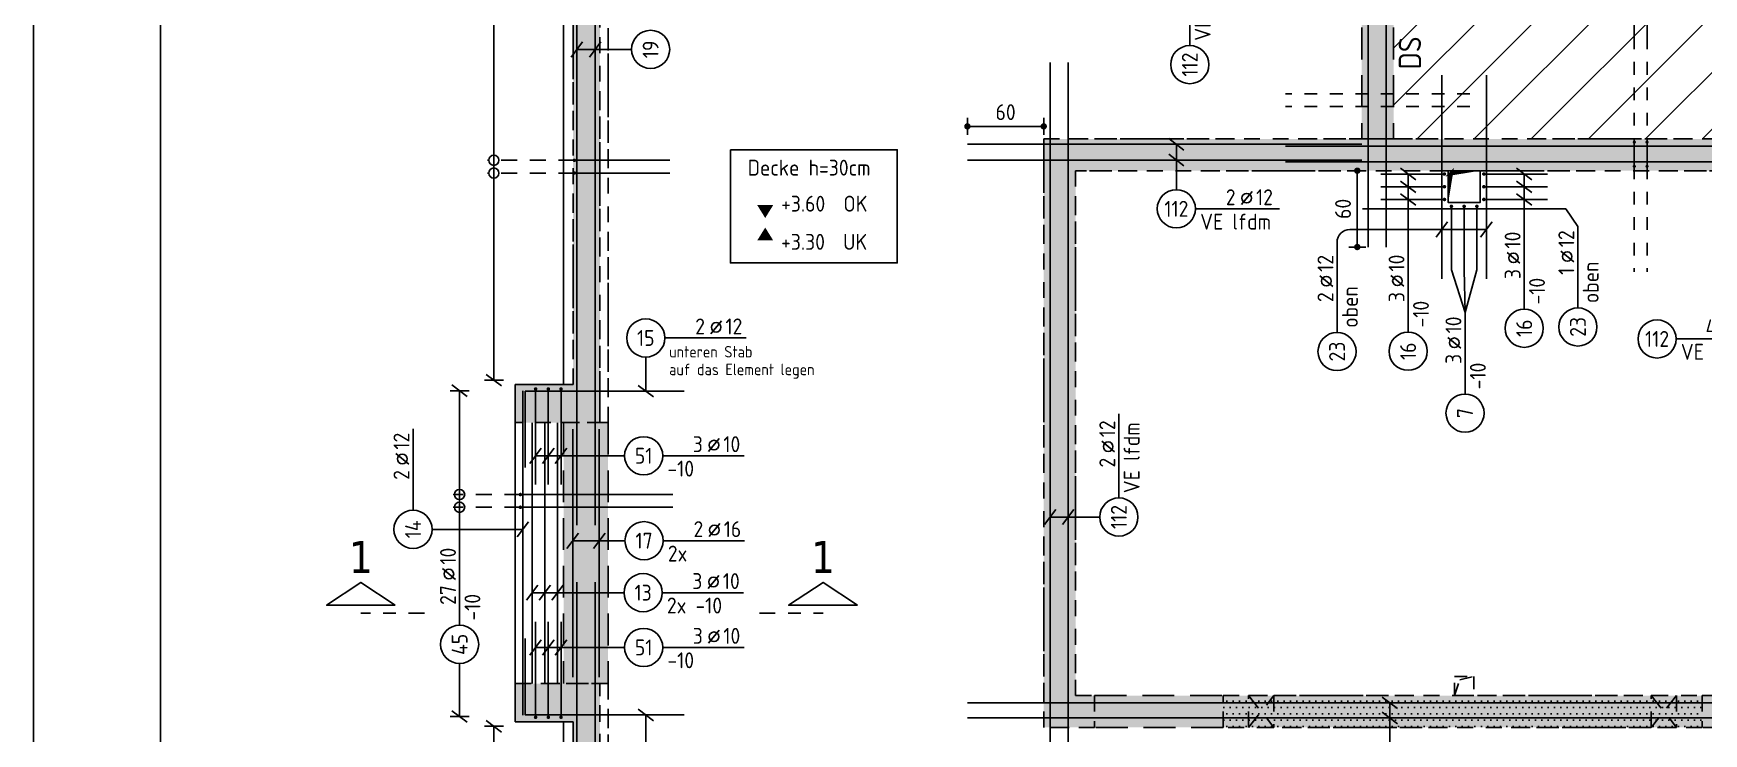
# Model space of a CAD drawing. Extents: x -19 to 96, y 0 to 49.
# Drawn here: x 5.99 to 19.12, y 23.61 to 29.12 of the extents above; entities that cross this region are included whole.
import ezdxf
from ezdxf.enums import TextEntityAlignment as Align

# ---------------------------------------------------------------- set-up
doc = ezdxf.new("R2010")
doc.units = 0
doc.header["$LTSCALE"] = 0.5
for name, pattern in [('AUSGEZOGEN', [1000.01, 1000, 0.01]), ('DASHED', [0.75, 0.5, -0.25]), ('DOT', [0.175, 0.05, -0.125]), ('HIDDEN', [0.375, 0.25, -0.125]), ('HIDDEN2', [0.187, 0.125, -0.062]), ('STRICHPUNKT2', [0.55, 0.25, -0.125, 0.05, -0.125]), ('VERDECKT', [0.375, 0.25, -0.125])]:
    doc.linetypes.add(name, pattern=pattern)
for name, color, linetype in [('BETON', 7, 'Continuous'), ('DD', 7, 'Continuous'), ('EG', 7, 'Continuous'), ('grau_hell', 7, 'Continuous'), ('grau_mittel', 7, 'Continuous'), ('koten', 7, 'Continuous'), ('MASSE', 7, 'Continuous'), ('OBJEKT', 7, 'Continuous'), ('RAHMEN', 7, 'Continuous'), ('RND', 7, 'Continuous'), ('SCHATTEN', 7, 'Continuous'), ('SCHNITTE', 7, 'Continuous'), ('SCHRAFF', 7, 'Continuous'), ('TEXT', 7, 'Continuous'), ('VERDECKT', 7, 'Continuous'), ('WD', 7, 'Continuous')]:
    doc.layers.add(name, color=color, linetype=linetype)
doc.styles.add('helv', font='tahoma.ttf')
doc.styles.add('txt', font='isocp.shx')
doc.dimstyles.new('DOT_I', dxfattribs={"dimscale": 0.5, "dimtxt": 0.25, "dimasz": 0.25, "dimexe": 0.1, "dimexo": 0.3, "dimgap": 0.1, "dimtad": 1, "dimdec": 3, "dimzin": 3, "dimtxsty": 'txt', "dimblk": 'DOT', "dimblk1": 'DOT', "dimblk2": 'DOT', "dimsah": 1, "dimcen": 0.1, "dimse1": 1, "dimse2": 1, "dimazin": 0, "dimtfac": 1, "dimtdec": 4, "dimtix": 1, "dimtmove": 2, "dimatfit": 3, "dimfxl": 0, "dimtvp": 1, "dimtolj": 1, "dimtzin": 0, "dimarcsym": 0})
pattern_1 = [(0, (-68.37773, 378.069226), (0.025, 0.05), [0, -0.05])]

# ---------------------------------------------------------------- blocks, each defined once
blk = doc.blocks.new('A0-19-0')
at = {"layer": 'RAHMEN'}
blk.add_line((0, 84.1), (0, 0), dxfattribs=at)
at = {"layer": 'RAHMEN', "color": 5}
blk.add_line((2, 83.6), (2, 0.5), dxfattribs=at)
blk = doc.blocks.new('okrd_o')
at = {"layer": 'koten', "color": 7, "linetype": 'Continuous'}
blk.add_solid([(-0.125, 0.202), (0.125, 0.202), (0, 0)], dxfattribs=at)
at = {"layer": 'koten', "style": 'txt'}
blk.add_attdef('OKRD', (0.25, 0.1), '', height=0.25, dxfattribs=at)
blk = doc.blocks.new('okrd_u')
at = {"layer": 'koten', "color": 7, "linetype": 'Continuous'}
blk.add_solid([(-0.125, -0.202), (0.125, -0.202), (0, 0)], dxfattribs=at)
at = {"layer": 'koten', "style": 'txt'}
blk.add_attdef('OKRD', (0.25, -0.35), '', height=0.25, dxfattribs=at)
blk = doc.blocks.new('lei_gre')
at = {"layer": 'RND', "color": 7, "linetype": 'Continuous'}
for p, q in [((-0.09, -0.12), (0.09, 0.12)), ((0, 0.15), (0, -0.15))]:
    blk.add_line(p, q, dxfattribs=at)
blk = doc.blocks.new('RND_LEI')
at = {"layer": 'RND', "color": 7, "linetype": 'Continuous'}
blk.add_line((1.022, 0.066), (1.19, 0.27), dxfattribs=at)
for centre, radius in [((0, 0), 0.3), ((1.106, 0.168), 0.075)]:
    blk.add_circle(centre, radius, dxfattribs=at)
at = {"layer": 'RND', "color": 7, "linetype": 'Continuous', "style": 'txt'}
blk.add_attdef('ANZ', text='', height=0.25, dxfattribs=at).set_placement((0.931, 0.057), align=Align.RIGHT)
for tag, p in [('DUM', (1.253, 0.057)), ('ABSTD', (1.674, 0.057)), ('POSTXT', (0.374, -0.327))]:
    blk.add_attdef(tag, p, '', height=0.25, dxfattribs=at)
blk.add_attdef('POSL', text='', height=0.25, dxfattribs=at).set_placement((0, 0), align=Align.MIDDLE)
blk = doc.blocks.new('DOT')
at = {"layer": 'MASSE', "color": 7, "linetype": 'Continuous'}
for p, q in [((0, 0), (-1, 0)), ((0, 0.54), (0, -0.54))]:
    blk.add_line(p, q, dxfattribs=at)
at = {"layer": 'MASSE', "color": 7, "linetype": 'Continuous', "const_width": 0.2}
blk.add_lwpolyline([(-0.1, 0, 1), (0.1, 0, 1)], format="xyb", close=True, dxfattribs=at)
blk = doc.blocks.new('*D81')
at = {"layer": 'Defpoints', "color": 0, "linetype": 'AUSGEZOGEN', "transparency": 16777216}
for p in [(16.397, 28.038), (16.397, 28.038), (16.397, 27.438)]:
    blk.add_point(p, dxfattribs=at)
at = {"layer": 'MASSE', "color": 0, "linetype": 'AUSGEZOGEN', "lineweight": -2, "transparency": 16777216}
blk.add_line((16.397, 27.563), (16.397, 27.913), dxfattribs=at)
at = {"layer": 'MASSE', "color": 0, "linetype": 'AUSGEZOGEN', "lineweight": -2, "transparency": 16777216, "xscale": 0.125, "yscale": 0.125, "zscale": 0.125}
for p, rotation in [((16.397, 28.038), 90), ((16.397, 27.438), 270)]:
    blk.add_blockref('DOT', p, dxfattribs=dict(at, rotation=rotation))
at = {"layer": 'MASSE', "color": 0, "linetype": 'AUSGEZOGEN', "transparency": 16777216, "insert": (16.285, 27.738), "char_height": 0.125, "attachment_point": 5, "rotation": 90, "style": 'txt'}
blk.add_mtext('\\A1;60', dxfattribs=at)
blk = doc.blocks.new('SCHN-1')
at = {"layer": 'SCHNITTE', "color": 5, "linetype": 'Continuous'}
blk.add_lwpolyline([(0.54, 0.125), (0, 0.485), (-0.54, 0.125)], close=True, dxfattribs=at)
at = {"layer": 'SCHNITTE', "color": 6, "linetype": 'Continuous', "style": 'helv'}
blk.add_attdef('SCHN-1', text='', height=0.5, dxfattribs=at).set_placement((0, 0.635), align=Align.CENTER)
blk = doc.blocks.new('*D208')
at = {"layer": 'Defpoints', "color": 0, "linetype": 'AUSGEZOGEN', "transparency": 16777216}
for p in [(13.332, 28.386), (13.332, 28.386), (13.932, 28.386)]:
    blk.add_point(p, dxfattribs=at)
at = {"layer": 'MASSE', "color": 0, "linetype": 'AUSGEZOGEN', "lineweight": -2, "transparency": 16777216}
blk.add_line((13.807, 28.386), (13.457, 28.386), dxfattribs=at)
at = {"layer": 'MASSE', "color": 0, "linetype": 'AUSGEZOGEN', "lineweight": -2, "transparency": 16777216, "xscale": 0.125, "yscale": 0.125, "zscale": 0.125, "rotation": 180}
blk.add_blockref('DOT', (13.332, 28.386), dxfattribs=at)
at = {"layer": 'MASSE', "color": 0, "linetype": 'AUSGEZOGEN', "lineweight": -2, "transparency": 16777216, "xscale": 0.125, "yscale": 0.125, "zscale": 0.125}
blk.add_blockref('DOT', (13.932, 28.386), dxfattribs=at)
at = {"layer": 'MASSE', "color": 0, "linetype": 'AUSGEZOGEN', "transparency": 16777216, "insert": (13.632, 28.498), "char_height": 0.125, "attachment_point": 5, "style": 'txt'}
blk.add_mtext('\\A1;60', dxfattribs=at)

msp = doc.modelspace()

# ---------------------------------------------------------------- hatches: boundary and pattern name
at = {"layer": 'grau_hell', "linetype": 'AUSGEZOGEN'}
h = msp.add_hatch(dxfattribs=at)
h.set_pattern_fill('ANSI31', color=9, scale=0.1, style=0, double=1)
h.set_pattern_definition([(45, (0.70277, 0), (-0.2245064, 0.2245064), [])])
h.paths.add_polyline_path([(18.0072, 31.697), (18.0072, 37.8627), (16.6822, 37.8627), (16.6822, 36.6227), (16.6822, 35.4877), (16.6822, 31.0327), (16.8722, 31.0327), (16.8722, 30.8527), (16.6822, 30.8527), (16.6822, 29.9127), (16.6822, 28.2877), (21.5772, 28.2877), (21.9772, 28.2877), (22.3322, 28.2877), (23.2172, 28.2877), (25.9822, 28.2877), (25.9822, 28.0377), (25.7322, 28.0377), (25.7322, 27.5077), (25.9822, 27.5077), (25.9822, 27.7577), (26.2322, 27.7577), (26.2322, 27.5077), (29.9697, 27.5077), (29.9697, 23.9127), (36.8572, 23.9127), (36.8572, 27.6877), (36.4072, 27.6877), (36.4072, 28.1377), (36.8572, 28.1377), (36.8572, 28.2877), (38.4872, 28.2877), (39.0872, 28.2877), (41.6322, 28.2877), (41.6322, 28.8377), (41.6322, 29.9127), (41.6322, 30.1627), (42.6822, 30.1627), (42.6822, 35.4877), (42.6822, 36.6227), (42.6822, 37.8627), (41.3822, 37.8627), (41.3822, 31.697)])
h.paths.add_polyline_path([(25.2322, 30.6627), (25.2322, 29.9677), (24.9822, 29.9677), (24.9822, 30.6627)], flags=16)
h.paths.add_polyline_path([(26.6322, 30.6627), (26.8822, 30.6627), (26.8822, 30.4627), (27.0822, 30.4627), (27.0822, 30.2627), (26.8822, 30.2627), (26.8822, 29.9677), (26.6322, 29.9677)], flags=16)
h.paths.add_polyline_path([(24.3172, 31.0327), (24.3172, 30.8527), (24.1372, 30.8527), (24.1372, 31.0327)], flags=16)
h.paths.add_polyline_path([(23.9772, 31.0327), (23.9772, 30.8527), (23.7972, 30.8527), (23.7972, 31.0327)], flags=16)
h.paths.add_polyline_path([(23.1322, 30.6627), (23.1322, 29.9677), (22.8822, 29.9677), (22.8822, 30.6627)], flags=16)
h.paths.add_polyline_path([(28.7322, 30.6627), (28.9822, 30.6627), (28.9822, 29.9677), (28.7322, 29.9677)], flags=16)
h.paths.add_polyline_path([(28.6872, 28.1377), (29.1872, 28.1377), (29.1872, 27.6777), (28.6872, 27.6777)], flags=16)
h.paths.add_polyline_path([(21.4822, 30.6627), (21.4822, 29.9677), (21.2322, 29.9677), (21.2322, 30.6627)], flags=16)
h.paths.add_polyline_path([(30.3822, 30.6627), (30.6322, 30.6627), (30.6322, 30.4627), (30.8322, 30.4627), (30.8322, 30.2627), (30.6322, 30.2627), (30.6322, 29.9677), (30.3822, 29.9677)], flags=16)
h.paths.add_polyline_path([(29.5272, 28.1377), (29.9472, 28.1377), (29.9472, 27.7177), (29.5272, 27.7177)], flags=16)
h.paths.add_polyline_path([(31.2922, 31.0327), (31.4722, 31.0327), (31.4722, 30.8527), (31.2922, 30.8527)], flags=16)
h.paths.add_polyline_path([(31.6372, 31.0327), (31.8172, 31.0327), (31.8172, 30.8527), (31.6372, 30.8527)], flags=16)
h.paths.add_polyline_path([(19.3822, 30.6627), (19.3822, 29.9677), (19.1322, 29.9677), (19.1322, 30.6627)], flags=16)
h.paths.add_polyline_path([(32.4822, 30.6627), (32.7322, 30.6627), (32.7322, 29.9677), (32.4822, 29.9677)], flags=16)
h.paths.add_polyline_path([(32.5072, 28.1377), (33.0072, 28.1377), (33.0072, 27.6377), (32.5072, 27.6377)], flags=16)
h.paths.add_polyline_path([(17.5416, 30.7777), (17.5416, 30.5977), (17.3616, 30.5977), (17.3616, 30.7777)], flags=16)
h.paths.add_polyline_path([(34.1322, 30.6627), (34.3822, 30.6627), (34.3822, 29.9677), (34.1322, 29.9677)], flags=16)
h.paths.add_polyline_path([(33.9122, 28.0777), (34.2122, 28.0777), (34.2122, 27.7777), (33.9122, 27.7777)], flags=16)
h.paths.add_polyline_path([(36.2322, 30.6627), (36.4822, 30.6627), (36.4822, 29.9677), (36.2322, 29.9677)], flags=16)
h.paths.add_polyline_path([(37.8822, 30.6627), (38.1322, 30.6627), (38.1322, 29.9677), (37.8822, 29.9677)], flags=16)
h.paths.add_polyline_path([(38.7972, 31.0327), (38.9772, 31.0327), (38.9772, 30.8527), (38.7972, 30.8527)], flags=16)
h.paths.add_polyline_path([(39.1372, 31.0327), (39.3172, 31.0327), (39.3172, 30.8527), (39.1372, 30.8527)], flags=16)
h.paths.add_polyline_path([(39.9822, 30.6627), (40.2322, 30.6627), (40.2322, 29.9677), (39.9822, 29.9677)], flags=16)
h.paths.add_polyline_path([(41.8216, 30.7777), (42.0016, 30.7777), (42.0016, 30.5977), (41.8216, 30.5977)], flags=16)
at = {"layer": 'grau_mittel'}
h = msp.add_hatch(color=61, dxfattribs=at)
h.paths.add_polyline_path([(16.6822, 35.4877), (16.4322, 35.4877), (16.4322, 29.9127), (16.6822, 29.9127)])
h.paths.add_polyline_path([(16.6822, 38.1627), (16.6822, 38.1627), (10.2822, 38.1627), (10.2822, 31.0877), (10.2322, 31.0877), (10.2322, 26.3577), (10.1572, 26.3577), (9.7772, 26.3577), (9.7772, 26.0577), (10.4422, 26.0577), (10.4422, 37.8627), (10.5072, 37.8627), (13.9322, 37.8627), (13.9322, 32.6727), (13.9322, 29.9127), (15.3072, 29.9127), (15.3072, 30.1627), (14.1822, 30.1627), (14.1822, 37.8627), (16.4322, 37.8627), (16.4322, 36.6227), (16.6822, 36.6227)])
for points in [[(16.4322, 28.2877), (16.6822, 28.2877), (16.6822, 29.9127), (16.4322, 29.9127)], [(37.1072, 25.8877), (37.2572, 25.8877), (37.2572, 26.1377), (37.1072, 26.1377), (37.1072, 28.0377), (38.4872, 28.0377), (38.4872, 28.2877), (36.8572, 28.2877), (36.8572, 23.9127), (25.7322, 23.9127), (24.7822, 23.9127), (24.7822, 28.0377), (25.7322, 28.0377), (25.9822, 28.0377), (25.9822, 28.2877), (23.2172, 28.2877), (23.2172, 28.0377), (23.3672, 28.0377), (23.3672, 26.8477), (20.5172, 26.8477), (20.5172, 28.0377), (21.5772, 28.0377), (21.5772, 28.2877), (13.9322, 28.2877), (13.9322, 23.6627), (14.3322, 23.6627), (14.3322, 23.9127), (14.1822, 23.9127), (14.1822, 28.0377), (20.2672, 28.0377), (20.2672, 23.9127), (20.1172, 23.9127), (20.1172, 23.6627), (20.6672, 23.6627), (20.6672, 23.9127), (20.5172, 23.9127), (20.5172, 26.5977), (23.6172, 26.5977), (23.6172, 28.0377), (24.5322, 28.0377), (24.5322, 23.9127), (23.6172, 23.9127), (21.6772, 23.9127), (21.6772, 23.6627), (37.2572, 23.6627), (37.2572, 23.9127), (37.1072, 23.9127)], [(10.1572, 24.0077), (10.5072, 24.0077), (10.5072, 26.0577), (10.1572, 26.0577)], [(19.1072, 23.6627), (19.1072, 23.9127), (15.3422, 23.9127), (15.3422, 23.6627)]]:
    msp.add_hatch(color=61, dxfattribs=at).paths.add_polyline_path(points)
h = msp.add_hatch(color=61, dxfattribs=at)
h.paths.add_polyline_path([(13.9322, 18.0127), (13.9322, 16.9127), (14.2322, 16.9127), (14.2322, 22.0397), (13.9322, 22.0397), (13.9322, 18.3127), (13.4572, 18.3127), (13.4572, 18.0127)])
h.paths.add_polyline_path([(10.5072, 18.3127), (10.4422, 18.3127), (10.4422, 24.0077), (9.7772, 24.0077), (9.7772, 23.7077), (10.1572, 23.7077), (10.2322, 23.7077), (10.2322, 16.9127), (10.4422, 16.9127), (10.4422, 18.0127), (10.5072, 18.0127), (10.9822, 18.0127), (10.9822, 18.3127)])
h = msp.add_hatch(color=61, dxfattribs=at)
h.paths.add_polyline_path([(14.3322, 23.9127), (14.3322, 23.6627), (15.3422, 23.6627), (15.3422, 23.9127)])
h.paths.add_polyline_path([(20.1172, 23.6627), (20.1172, 23.9127), (19.1072, 23.9127), (19.1072, 23.6627)])
h.paths.add_polyline_path([(21.6772, 23.6627), (21.6772, 23.9127), (20.6672, 23.9127), (20.6672, 23.6627)])
at = {"layer": 'SCHRAFF', "linetype": 'AUSGEZOGEN'}
h = msp.add_hatch(dxfattribs=at)
h.set_pattern_fill('DOTS', scale=0.8, double=1)
h.set_pattern_definition(pattern_1)
h.paths.add_polyline_path([(16.6822, 38.1627), (10.2822, 38.1627), (10.2822, 31.0877), (10.2322, 31.0877), (10.2322, 26.3577), (9.7772, 26.3577), (9.7772, 26.0577), (10.4422, 26.0577), (10.4422, 37.8627), (13.9322, 37.8627), (13.9322, 29.9127), (14.3322, 29.9127), (14.3322, 30.1627), (14.1822, 30.1627), (14.1822, 37.8627), (16.4322, 37.8627), (16.4322, 30.1627), (15.2172, 30.1627), (15.2172, 29.9127), (16.6822, 29.9127)])
h = msp.add_hatch(dxfattribs=at)
h.set_pattern_fill('DOTS', scale=0.8, double=1)
h.set_pattern_definition(pattern_1)
h.paths.add_polyline_path([(22.3322, 28.2877), (13.9322, 28.2877), (13.9322, 23.6627), (14.3319, 23.6627), (14.3319, 23.9127), (14.1822, 23.9127), (14.1822, 28.0377), (20.2672, 28.0377), (20.2672, 23.9127), (20.1172, 23.9127), (20.1172, 23.6627), (20.6672, 23.6627), (20.6672, 23.9127), (20.5172, 23.9127), (20.5172, 26.5977), (23.3672, 26.5977), (23.3672, 23.9127), (21.6772, 23.9127), (21.6772, 23.6627), (34.6022, 23.6627), (34.6022, 23.9127), (25.9822, 23.9127), (25.9822, 27.2577), (27.1072, 27.2577), (27.1072, 27.5077), (25.9822, 27.5077), (25.9822, 28.2877), (23.2172, 28.2877), (23.2172, 28.0377), (23.3672, 28.0377), (23.3672, 26.8477), (20.5172, 26.8477), (20.5172, 28.0377), (22.3322, 28.0377)])
h.paths.add_polyline_path([(23.6172, 28.0377), (24.5322, 28.0377), (24.5322, 23.9127), (23.6172, 23.9127)], flags=16)
h.paths.add_polyline_path([(24.7822, 28.0377), (25.7322, 28.0377), (25.7322, 23.9127), (24.7822, 23.9127)], flags=16)
h = msp.add_hatch(dxfattribs=at)
h.set_pattern_fill('DOTS', scale=0.8, double=1)
h.set_pattern_definition(pattern_1)
h.paths.add_polyline_path([(42.9572, 17.2127), (42.6572, 17.2127), (42.6572, 16.9127), (42.9572, 16.9127)])
h.paths.add_polyline_path([(35.4572, 17.2127), (35.1572, 17.2127), (35.1572, 16.9127), (35.4572, 16.9127)])
h.paths.add_polyline_path([(27.9572, 17.2127), (27.6572, 17.2127), (27.6572, 16.9127), (27.9572, 16.9127)])
h.paths.add_polyline_path([(20.4572, 17.2127), (20.1572, 17.2127), (20.1572, 16.9127), (20.4572, 16.9127)])
h.paths.add_polyline_path([(14.2072, 17.2127), (13.9072, 17.2127), (13.9072, 16.9127), (14.2072, 16.9127)])
h.paths.add_polyline_path([(10.4422, 24.0077), (9.7772, 24.0077), (9.7772, 23.7077), (10.2322, 23.7077), (10.2322, 16.9127), (10.8072, 16.9127), (10.8072, 17.2127), (10.4422, 17.2127)])
h = msp.add_hatch(dxfattribs=at)
h.set_pattern_fill('DOTS', scale=0.8, double=1)
h.set_pattern_definition(pattern_1)
h.paths.add_polyline_path([(19.1072, 23.9127), (15.3422, 23.9127), (15.3422, 23.6627), (19.1072, 23.6627)])

# ---------------------------------------------------------------- linework, layer by layer
at = {"layer": 'BETON', "color": 6, "linetype": 'AUSGEZOGEN', "lineweight": -2}
for p, q in [((10.1572, 26.3577), (10.1572, 31.0877)), ((10.1572, 31.0877), (10.1572, 26.3577)), ((9.7772, 26.0577), (9.7772, 26.3577)), ((9.7772, 26.3577), (10.1572, 26.3577)), ((9.7772, 23.7077), (9.7772, 24.0077)), ((10.1572, 23.7077), (9.7772, 23.7077)), ((10.1572, 16.9127), (10.1572, 23.7077)), ((10.1572, 16.9127), (10.1572, 23.7077))]:
    msp.add_line(p, q, dxfattribs=at)
at = {"layer": 'BETON', "color": 6, "linetype": 'AUSGEZOGEN'}
msp.add_line((9.7772, 24.0077), (9.7772, 26.0577), dxfattribs=at)
at = {"layer": 'DD', "color": 7, "linetype": 'HIDDEN2'}
for p, q in [((17.1622, 23.9127), (17.2021, 24.0373)), ((17.2021, 24.0373), (17.3122, 24.0627))]:
    msp.add_line(p, q, dxfattribs=at)
at = {"layer": 'DD', "color": 7, "linetype": 'AUSGEZOGEN'}
msp.add_lwpolyline([(17.1122, 28.0377), (17.3622, 28.0377), (17.3622, 27.7877), (17.1122, 27.7877)], close=True, dxfattribs=at)
at = {"layer": 'DD', "color": 7, "linetype": 'HIDDEN2'}
msp.add_lwpolyline([(17.1622, 24.0627), (17.3122, 24.0627), (17.3122, 23.9127), (17.1622, 23.9127)], close=True, dxfattribs=at)
at = {"layer": 'EG', "color": 0, "linetype": 'DOT', "lineweight": -2}
for p, q in [((10.4422, 37.8627), (10.4422, 26.0577)), ((10.5072, 26.0577), (10.5072, 37.8627)), ((10.2322, 26.3577), (10.2322, 31.0877)), ((13.9322, 28.2877), (22.3322, 28.2877)), ((13.9322, 23.6627), (13.9322, 28.2877)), ((20.2672, 28.0377), (14.1822, 28.0377)), ((14.1822, 28.0377), (14.1822, 23.9127)), ((9.7772, 26.0577), (9.7772, 26.3577)), ((9.7772, 26.3577), (10.2322, 26.3577)), ((10.4422, 26.0577), (9.7772, 26.0577)), ((10.4422, 26.0577), (10.5072, 26.0577)), ((14.1822, 23.9127), (14.3319, 23.9127)), ((14.3319, 23.9127), (14.3319, 23.6627)), ((15.3422, 23.9127), (19.1072, 23.9127)), ((15.3422, 23.6627), (15.3422, 23.9127)), ((19.1072, 23.9127), (19.1072, 23.6627)), ((14.3319, 23.6627), (13.9322, 23.6627)), ((19.1072, 23.6627), (15.3422, 23.6627))]:
    msp.add_line(p, q, dxfattribs=at)
for points in [[(10.2322, 31.0877), (10.1572, 31.0877), (10.1572, 26.3577)], [(10.4422, 24.0077), (10.4422, 17.2127), (10.8072, 17.2127), (10.8072, 16.9127), (10.2322, 16.9127), (10.2322, 23.7077), (9.7772, 23.7077), (9.7772, 24.0077), (10.4422, 24.0077)], [(10.4422, 24.0077), (10.5072, 24.0077), (10.5072, 17.2127)], [(10.2322, 16.9127), (10.1572, 16.9127), (10.1572, 23.7077)]]:
    msp.add_lwpolyline(points, dxfattribs=at)
at = {"layer": 'OBJEKT', "color": 1, "linetype": 'AUSGEZOGEN'}
msp.add_lwpolyline([(11.4681, 28.2023), (12.7799, 28.2023), (12.7799, 27.3131), (11.4681, 27.3131)], close=True, dxfattribs=at)
at = {"layer": 'RND', "color": 102, "linetype": 'VERDECKT'}
for p, q in [((18.5751, 29.0923), (18.5751, 29.8421)), ((18.6751, 29.0923), (18.6751, 29.8421)), ((10.2422, 28.1196), (9.5593, 28.1196)), ((10.2422, 28.0196), (9.5593, 28.0196)), ((9.8172, 25.4928), (9.2895, 25.4928)), ((9.8172, 25.3928), (9.2895, 25.3928))]:
    msp.add_line(p, q, dxfattribs=at)
at = {"layer": 'RND', "color": 7, "linetype": 'AUSGEZOGEN'}
for p, q in [((15.0804, 29.0216), (15.0804, 29.6816)), ((9.6093, 26.3912), (9.6093, 29.591)), ((15.1246, 27.7383), (15.7846, 27.7383)), ((17.7092, 26.9497), (17.7092, 27.5897)), ((18.1314, 26.9601), (18.1314, 27.6001)), ((16.2379, 26.7666), (16.2379, 27.4066)), ((16.7966, 26.769), (16.7966, 27.409)), ((17.2441, 26.2827), (17.2441, 26.9227)), ((10.9533, 26.7231), (11.5933, 26.7231)), ((18.904, 26.7156), (19.564, 26.7156)), ((9.3395, 26.3087), (9.3395, 24.4654)), ((8.9734, 25.3693), (8.9734, 26.0093)), ((14.5225, 25.4662), (14.5225, 26.1262)), ((10.9365, 25.7975), (11.5765, 25.7975)), ((10.9397, 25.1299), (11.5797, 25.1299)), ((10.9325, 24.7216), (11.5725, 24.7216)), ((9.3395, 24.1654), (9.3395, 23.7485)), ((10.9365, 24.2911), (11.5765, 24.2911)), ((9.6093, 23.6712), (9.6093, 19.1635))]:
    msp.add_line(p, q, dxfattribs=at)
at = {"layer": 'RND', "color": 102, "linetype": 'AUSGEZOGEN'}
for p, q in [((10.6914, 28.9913), (10.2611, 28.9913)), ((14.9746, 27.8883), (14.9746, 28.2452)), ((16.7966, 27.409), (16.7966, 28.0118)), ((17.7092, 27.5897), (17.7092, 28.0118)), ((18.1314, 27.6001), (18.0372, 27.7376)), ((16.3379, 27.5757), (17.412, 27.5757)), ((16.2379, 27.4066), (16.2379, 27.4757)), ((17.2441, 26.9227), (17.1372, 27.2577)), ((17.2441, 26.9227), (17.2372, 27.2577)), ((17.2441, 26.9227), (17.3372, 27.2577)), ((10.8033, 26.5731), (10.8033, 26.3049)), ((10.6365, 25.7975), (9.9371, 25.7975)), ((9.1234, 25.2193), (9.8365, 25.2193)), ((14.3725, 25.3162), (13.9833, 25.3162)), ((10.6397, 25.1299), (10.2289, 25.1299)), ((10.6325, 24.7216), (9.9099, 24.7216)), ((10.6365, 24.2911), (9.9371, 24.2911)), ((16.6539, 23.4841), (16.6539, 23.856)), ((10.8033, 23.5423), (10.8033, 23.7605))]:
    msp.add_line(p, q, dxfattribs=at)
at = {"layer": 'RND', "color": 1, "linetype": 'AUSGEZOGEN'}
for points in [[(10.2611, 31.0527), (10.2611, 25.2527)], [(10.4048, 31.0527), (10.4048, 25.2527)], [(16.4836, 30.1627), (16.4836, 27.4377)], [(16.624, 30.1627), (16.624, 27.4377)], [(13.9833, 28.8877), (13.9833, 23.0627)], [(14.1238, 28.8877), (14.1238, 23.0627)], [(17.0624, 27.1877), (17.0624, 28.7877)], [(17.412, 27.1877), (17.412, 28.7877)], [(16.4322, 28.2452), (13.3322, 28.2452)], [(18.5751, 28.2623), (18.5751, 28.0721)], [(18.6751, 28.2623), (18.6751, 28.0721)], [(10.2422, 28.1196), (10.9922, 28.1196)], [(16.4322, 28.1217), (13.3322, 28.1217)], [(23.6172, 28.2307), (15.8322, 28.2307)], [(23.6172, 28.1071), (15.8322, 28.1071)], [(10.2422, 28.0196), (10.9922, 28.0196)], [(17.0822, 28.0118), (16.5822, 28.0118)], [(17.3922, 28.0118), (17.8922, 28.0118)], [(17.0822, 27.9118), (16.5822, 27.9118)], [(17.3922, 27.9118), (17.8922, 27.9118)], [(18.0372, 27.7376), (16.4372, 27.7376)], [(17.0822, 27.8118), (16.5822, 27.8118)], [(17.1372, 27.7577), (17.1372, 27.2577)], [(17.2372, 27.7577), (17.2372, 27.2577)], [(17.3372, 27.7577), (17.3372, 27.2577)], [(17.3922, 27.8118), (17.8922, 27.8118)], [(9.8365, 26.3077), (9.8365, 23.7577)], [(11.1053, 26.3049), (9.8553, 26.3049), (9.8553, 25.7049)], [(9.9371, 26.3227), (9.9371, 25.5727)], [(10.0371, 26.3227), (10.0371, 25.5727)], [(10.1371, 26.3227), (10.1371, 25.5727)], [(9.9099, 26.0576), (9.9099, 24.0077)], [(10.0099, 26.0576), (10.0099, 24.0077)], [(10.1099, 26.0576), (10.1099, 24.0077)], [(10.2289, 26.0077), (10.2289, 24.0577)], [(10.4378, 26.0077), (10.4378, 24.0577)], [(9.8172, 25.4928), (11.0172, 25.4928)], [(9.8172, 25.3928), (11.0172, 25.3928)], [(10.2611, 16.9538), (10.2611, 24.8038)], [(10.4048, 16.9538), (10.4048, 24.8038)], [(9.9371, 23.7427), (9.9371, 24.4927)], [(10.0371, 23.7427), (10.0371, 24.4927)], [(10.1371, 23.7427), (10.1371, 24.4927)], [(11.1053, 23.7605), (9.8553, 23.7605), (9.8553, 24.3605)], [(23.3672, 23.856), (13.3322, 23.856)], [(23.3672, 23.737), (13.3322, 23.737)]]:
    msp.add_lwpolyline(points, dxfattribs=at)
at = {"layer": 'RND', "color": 1, "linetype": 'DOT'}
for points in [[(18.5751, 29.0923), (18.5751, 28.2623)], [(18.6751, 29.0923), (18.6751, 28.2623)], [(18.5751, 28.0721), (18.5751, 27.2421)], [(18.6751, 28.0721), (18.6751, 27.2421)]]:
    msp.add_lwpolyline(points, dxfattribs=at)
at = {"layer": 'RND', "color": 1, "linetype": 'HIDDEN2'}
for points in [[(17.2822, 28.6417), (15.8322, 28.6417)], [(17.2822, 28.5417), (15.8322, 28.5417)]]:
    msp.add_lwpolyline(points, dxfattribs=at)
at = {"layer": 'RND', "color": 7, "linetype": 'AUSGEZOGEN'}
for points, const_width in [([(18.5751, 28.2685, 1), (18.5751, 28.256, 1)], 0.0125), ([(18.6751, 28.2685, 1), (18.6751, 28.256, 1)], 0.0125), ([(10.2422, 28.1266, -1), (10.2422, 28.1126, -1)], 0.014), ([(10.2422, 28.0266, -1), (10.2422, 28.0126, -1)], 0.014), ([(17.0822, 28.0188, -1), (17.0822, 28.0048, -1)], 0.014), ([(17.3922, 28.0188, 1), (17.3922, 28.0048, 1)], 0.014), ([(18.5751, 28.0784, 1), (18.5751, 28.0659, 1)], 0.0125), ([(18.6751, 28.0784, 1), (18.6751, 28.0659, 1)], 0.0125), ([(17.0822, 27.9188, -1), (17.0822, 27.9048, -1)], 0.014), ([(17.3922, 27.9188, 1), (17.3922, 27.9048, 1)], 0.014), ([(17.0822, 27.8188, -1), (17.0822, 27.8048, -1)], 0.014), ([(17.1442, 27.7577, 1), (17.1302, 27.7577, 1)], 0.014), ([(17.2442, 27.7577, 1), (17.2302, 27.7577, 1)], 0.014), ([(17.3442, 27.7577, 1), (17.3302, 27.7577, 1)], 0.014), ([(17.3922, 27.8188, 1), (17.3922, 27.8048, 1)], 0.014), ([(9.9301, 26.3227, -1), (9.9441, 26.3227, -1)], 0.014), ([(10.0301, 26.3227, -1), (10.0441, 26.3227, -1)], 0.014), ([(10.1301, 26.3227, -1), (10.1441, 26.3227, -1)], 0.014), ([(9.8172, 25.4998, -1), (9.8172, 25.4858, -1)], 0.014), ([(9.8172, 25.3998, -1), (9.8172, 25.3858, -1)], 0.014), ([(9.9301, 23.7427, 1), (9.9441, 23.7427, 1)], 0.014), ([(10.0301, 23.7427, 1), (10.0441, 23.7427, 1)], 0.014), ([(10.1301, 23.7427, 1), (10.1441, 23.7427, 1)], 0.014)]:
    msp.add_lwpolyline(points, format="xyb", close=True, dxfattribs=dict(at, const_width=const_width))
for centre in [(9.6093, 28.1196), (9.6093, 28.0196), (9.3395, 25.4928), (9.3395, 25.3928)]:
    msp.add_circle(centre, 0.04, dxfattribs=at)
at = {"layer": 'RND', "color": 102, "linetype": 'AUSGEZOGEN'}
msp.add_arc((16.3379, 27.4757), 0.1, 90, 180, dxfattribs=at)
at = {"layer": 'SCHATTEN', "color": 1, "linetype": 'AUSGEZOGEN'}
msp.add_lwpolyline([(17.1122, 27.7877, 0, 0.0408, 0), (17.1325, 28.036, 0, 0, 0), (17.1139, 28.0174, 0.0408, 0, 0), (17.3622, 28.0377, 0, 0, 0)], format="xyseb", dxfattribs=at)
at = {"layer": 'SCHNITTE', "color": 5, "linetype": 'STRICHPUNKT2'}
for p, q in [((9.0637, 24.5596), (8.5637, 24.5596)), ((11.6966, 24.5596), (12.1966, 24.5596))]:
    msp.add_line(p, q, dxfattribs=at)
at = {"layer": 'VERDECKT', "color": 7, "linetype": 'VERDECKT'}
for p, q in [((10.4422, 37.8627), (10.4422, 26.0577)), ((10.2322, 26.3577), (10.2322, 31.0877)), ((10.1572, 26.3577), (10.2322, 26.3577))]:
    msp.add_line(p, q, dxfattribs=at)
at = {"layer": 'VERDECKT', "color": 7, "linetype": 'VERDECKT', "lineweight": -2}
for p, q in [((10.5072, 26.0577), (10.5072, 32.6727)), ((13.9322, 28.2877), (21.5772, 28.2877)), ((13.9322, 23.6627), (13.9322, 28.2877)), ((20.2672, 28.0377), (14.1822, 28.0377)), ((14.1822, 28.0377), (14.1822, 23.9127)), ((10.5072, 26.0577), (9.7772, 26.0577)), ((10.4422, 26.0577), (10.5072, 26.0577)), ((9.7772, 24.0077), (10.5072, 24.0077)), ((10.4422, 24.0077), (10.5072, 24.0077)), ((10.4422, 18.3127), (10.4422, 24.0077)), ((10.5072, 24.0077), (10.5072, 18.3127)), ((10.5072, 24.0077), (10.5072, 18.3127)), ((14.1822, 23.9127), (14.3322, 23.9127)), ((14.3322, 23.9127), (14.3322, 23.6627)), ((15.3422, 23.9127), (19.1072, 23.9127)), ((15.3422, 23.6627), (15.3422, 23.9127)), ((19.1072, 23.9127), (19.1072, 23.6627)), ((10.1572, 23.7077), (10.2322, 23.7077)), ((10.2322, 23.7077), (10.2322, 16.9127)), ((14.3322, 23.6627), (13.9322, 23.6627)), ((19.1072, 23.6627), (15.3422, 23.6627))]:
    msp.add_line(p, q, dxfattribs=at)
at = {"layer": 'VERDECKT', "color": 7, "linetype": 'DASHED'}
for p, q in [((16.4322, 29.9127), (16.4322, 28.2877)), ((16.6822, 29.9127), (16.6822, 28.2877)), ((10.1572, 26.0577), (10.1572, 24.0077)), ((10.5072, 26.0577), (10.5072, 24.0077)), ((14.3322, 23.9127), (15.3422, 23.9127)), ((19.1072, 23.9127), (20.1172, 23.9127)), ((15.3422, 23.6627), (14.3322, 23.6627)), ((20.1172, 23.6627), (19.1072, 23.6627))]:
    msp.add_line(p, q, dxfattribs=at)
at = {"layer": 'WD', "color": 102, "linetype": 'HIDDEN'}
for p, q in [((15.5422, 23.9127), (15.7422, 23.6627)), ((15.5422, 23.6627), (15.7422, 23.9127)), ((18.7072, 23.9127), (18.9072, 23.6627)), ((18.9072, 23.9127), (18.7072, 23.6627))]:
    msp.add_line(p, q, dxfattribs=at)
for points in [[(15.5422, 23.9127), (15.7422, 23.9127), (15.7422, 23.6627), (15.5422, 23.6627)], [(18.7072, 23.9127), (18.9072, 23.9127), (18.9072, 23.6627), (18.7072, 23.6627)]]:
    msp.add_lwpolyline(points, close=True, dxfattribs=at)

# ---------------------------------------------------------------- block references
at = {"layer": 'koten', "color": 6, "linetype": 'AUSGEZOGEN', "xscale": 0.5, "yscale": 0.5, "zscale": 0.5}
for name, p, values in [('okrd_o', (11.7423, 27.6661), {'OKRD': '+3.60  OK'}), ('okrd_u', (11.7423, 27.5911), {'OKRD': '+3.30  UK'})]:
    msp.add_blockref(name, p, dxfattribs=at).add_auto_attribs(values)
at = {"layer": 'RAHMEN', "color": 7, "linetype": 'AUSGEZOGEN', "xscale": 0.5, "yscale": 0.5, "zscale": 0.5}
msp.add_blockref('A0-19-0', (5.9889, 0), dxfattribs=at)
at = {"layer": 'RND', "color": 7, "linetype": 'AUSGEZOGEN', "xscale": 0.5, "yscale": 0.5, "zscale": 0.5, "rotation": 90}
for p, values in [((10.8414, 28.9913), {'POSL': '19', 'DUM': '14', 'ANZ': '2', 'POSTXT': '2x'}), ((15.0804, 28.8716), {'POSL': '112', 'DUM': '12', 'ANZ': '6', 'POSTXT': 'VE lfdm'}), ((17.7092, 26.7997), {'POSL': '16', 'DUM': '10', 'ANZ': '3', 'POSTXT': '-10'}), ((18.1314, 26.8101), {'POSL': '23', 'DUM': '12', 'ANZ': '1', 'POSTXT': 'oben'}), ((16.2379, 26.6166), {'POSL': '23', 'DUM': '12', 'ANZ': '2', 'POSTXT': 'oben'}), ((16.7966, 26.619), {'POSL': '16', 'DUM': '10', 'ANZ': '3', 'POSTXT': '-10'}), ((17.2441, 26.1327), {'POSL': '7', 'DUM': '10', 'ANZ': '3', 'POSTXT': '-10'}), ((14.5225, 25.3162), {'POSL': '112', 'DUM': '12', 'ANZ': '2', 'POSTXT': 'VE lfdm'}), ((8.9734, 25.2193), {'POSL': '14', 'DUM': '12', 'ANZ': '2'}), ((9.3395, 24.3154), {'POSL': '45', 'DUM': '10', 'ANZ': '27', 'POSTXT': '-10'})]:
    msp.add_blockref('RND_LEI', p, dxfattribs=at).add_auto_attribs(values)
at = {"layer": 'RND', "color": 7, "linetype": 'AUSGEZOGEN', "xscale": 0.5, "yscale": 0.5, "zscale": 0.5}
for p in [(10.2611, 28.9913), (10.4048, 28.9913), (17.0624, 27.5757), (17.412, 27.5757), (9.9371, 25.7975), (10.0371, 25.7975), (10.1371, 25.7975), (13.9833, 25.3162), (14.1238, 25.3162), (9.8365, 25.2193), (10.2289, 25.1299), (10.4378, 25.1299), (9.9099, 24.7216), (10.0099, 24.7216), (10.1099, 24.7216), (9.9371, 24.2911), (10.0371, 24.2911), (10.1371, 24.2911)]:
    msp.add_blockref('lei_gre', p, dxfattribs=at)
for p, rotation in [((14.9746, 28.2452), 90), ((14.9746, 28.1217), 90), ((16.7966, 28.0118), 90), ((17.7092, 28.0118), 90), ((16.7966, 27.9118), 90), ((16.7966, 27.8118), 90), ((17.7092, 27.9118), 90), ((17.7092, 27.8118), 90), ((9.6093, 26.3912), 90), ((9.3395, 26.3087), 270), ((10.8033, 26.3049), 90), ((16.6539, 23.856), 90), ((9.3395, 23.7485), 270), ((10.8033, 23.7605), 90), ((16.6539, 23.737), 90), ((9.6093, 23.6712), 270)]:
    msp.add_blockref('lei_gre', p, dxfattribs=dict(at, rotation=rotation))
for p, values in [((14.9746, 27.7383), {'POSL': '112', 'DUM': '12', 'ANZ': '2', 'POSTXT': 'VE lfdm'}), ((10.8033, 26.7231), {'POSL': '15', 'DUM': '12', 'ANZ': '2'}), ((18.754, 26.7156), {'POSL': '112', 'DUM': '12', 'ANZ': '4', 'POSTXT': 'VE lfdm'}), ((10.7865, 25.7975), {'POSL': '51', 'DUM': '10', 'ANZ': '3', 'POSTXT': '-10'}), ((10.7897, 25.1299), {'POSL': '17', 'DUM': '16', 'ANZ': '2', 'POSTXT': '2x'}), ((10.7825, 24.7216), {'POSL': '13', 'DUM': '10', 'ANZ': '3', 'POSTXT': '2x -10'}), ((10.7865, 24.2911), {'POSL': '51', 'DUM': '10', 'ANZ': '3', 'POSTXT': '-10'})]:
    msp.add_blockref('RND_LEI', p, dxfattribs=at).add_auto_attribs(values)
at = {"layer": 'SCHNITTE', "color": 5, "linetype": 'STRICHPUNKT2', "xscale": 0.5, "yscale": 0.5, "zscale": 0.5}
for p in [(8.5637, 24.5596), (12.1966, 24.5596)]:
    msp.add_blockref('SCHN-1', p, dxfattribs=at).add_auto_attribs({'SCHN-1': '1'})

# ---------------------------------------------------------------- texts
at = {"layer": 'TEXT', "color": 1, "linetype": 'AUSGEZOGEN', "style": 'txt'}
msp.add_text('DS', height=0.175, rotation=90, dxfattribs=at).set_placement((16.8981, 28.8337))
msp.add_text('Decke h=30cm', height=0.125, dxfattribs=at).set_placement((11.6042, 27.9991))
at = {"layer": 'TEXT', "color": 102, "linetype": 'AUSGEZOGEN', "style": 'txt'}
for s, p in [('unteren Stab', (10.987, 26.57)), ('auf das Element legen', (10.987, 26.4308))]:
    msp.add_text(s, height=0.09, dxfattribs=at).set_placement(p)

# ---------------------------------------------------------------- dimensions: what is measured, and where the dimension line sits
at = {"layer": 'MASSE', "color": 7, "linetype": 'AUSGEZOGEN'}
dim = msp.add_linear_dim(base=(13.3322, 28.3857), p1=(13.9322, 28.3857), p2=(13.3322, 28.3857), dimstyle='DOT_I', override={"dimdec": 0, "dimlfac": 100}, dxfattribs=at)
dim.commit()
dim.dimension.update_dxf_attribs({"geometry": '*D208', "text_midpoint": (13.6322, 28.4982)})
dim = msp.add_linear_dim(base=(16.3975, 28.0377), p1=(16.3975, 27.4377), p2=(16.3975, 28.0377), angle=90, dimstyle='DOT_I', override={"dimdec": 0, "dimlfac": 100}, dxfattribs=at)
dim.commit()
dim.dimension.update_dxf_attribs({"geometry": '*D81', "text_midpoint": (16.285, 27.7377)})

doc.saveas('drawing.dxf')
